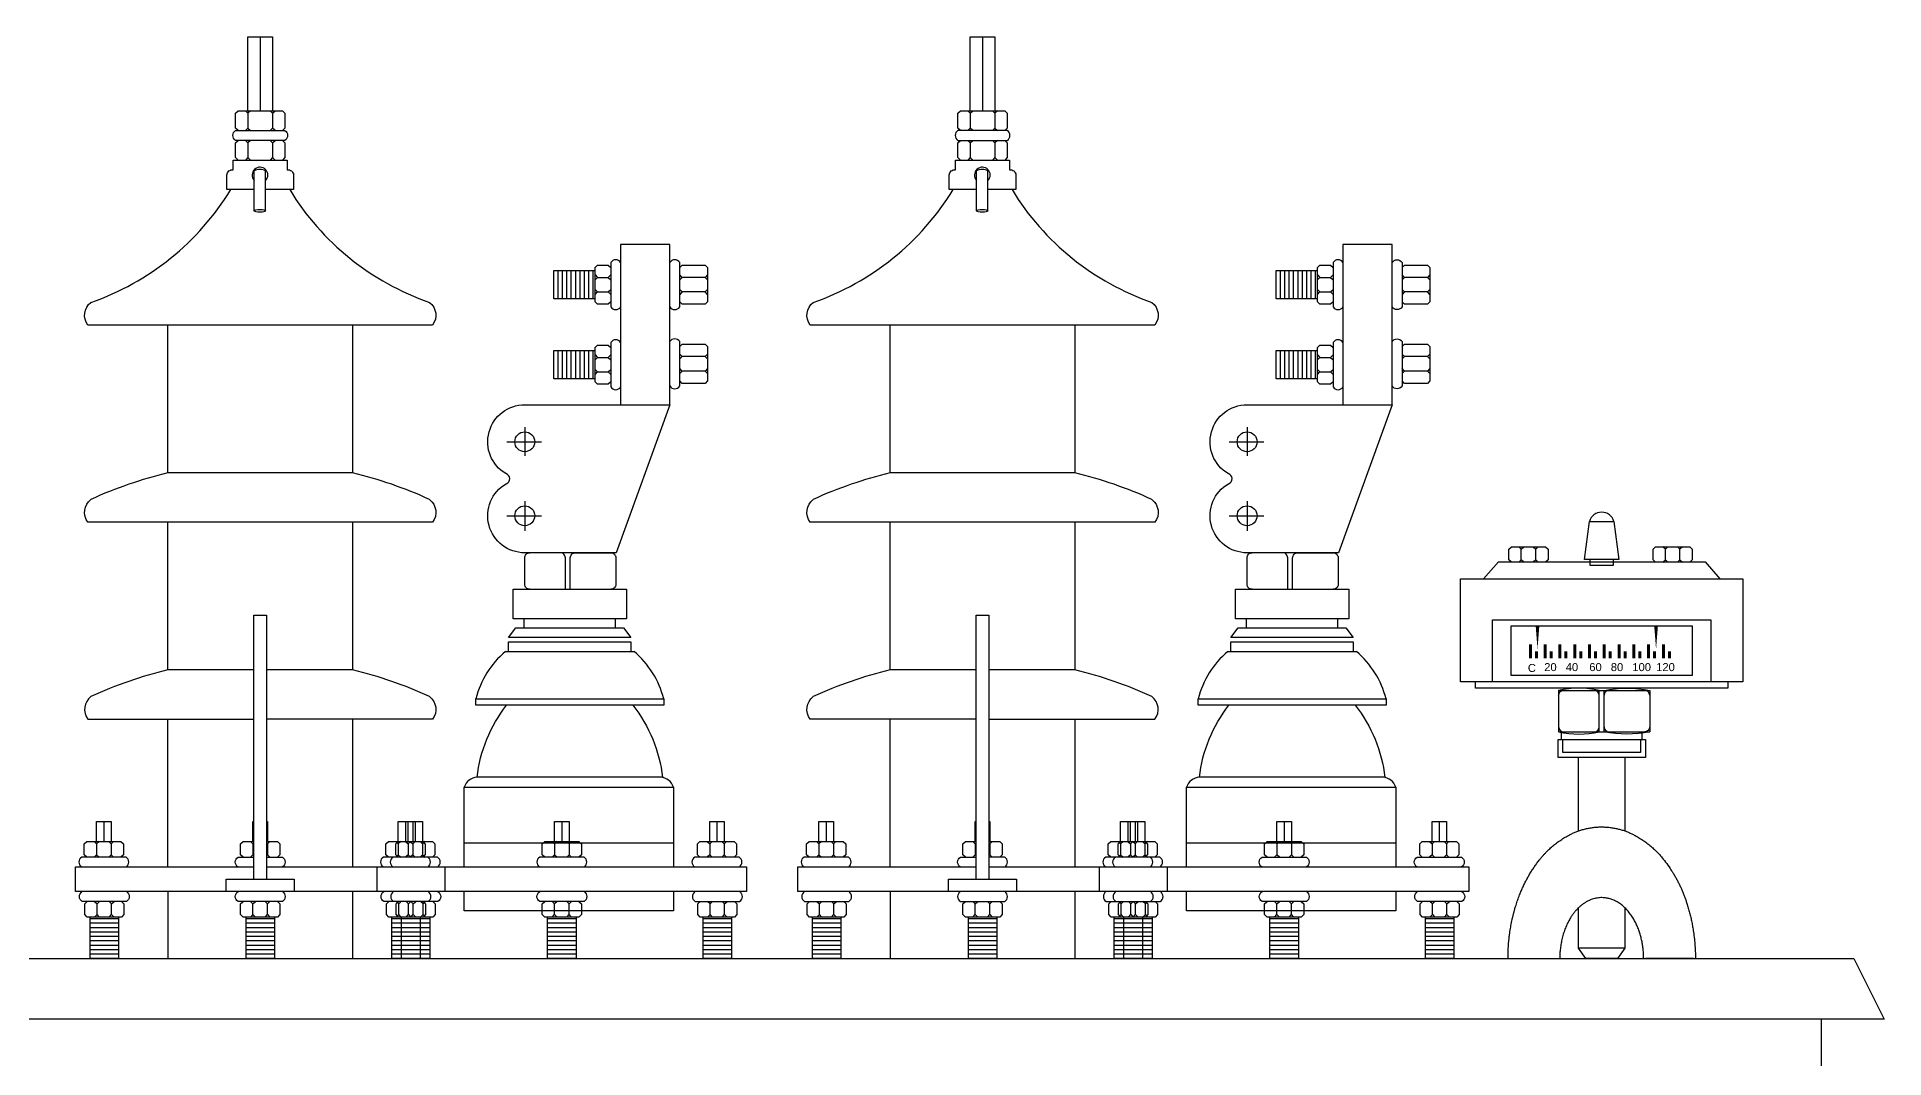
# Model space of a CAD drawing. Header units: millimetres. Extents: x 20927 to 53748, y 38421 to 54891.
# Drawn here: x 33973 to 34852, y 46410 to 46895 of the extents above; entities that cross this region are included whole.
import ezdxf

# ---------------------------------------------------------------- set-up
doc = ezdxf.new("R2010")
doc.units = ezdxf.units.MM
doc.linetypes.add('CENTERX2', pattern=[101.6, 63.5, -12.7, 12.7, -12.7])
doc.layers.add('Btrans.', color=2, linetype='Continuous')
doc.layers.add('HIGHT', color=8, linetype='Continuous')
doc.styles.get("Standard").update_dxf_attribs({"font": 'arial.ttf'})

msp = doc.modelspace()

# ---------------------------------------------------------------- linework, layer by layer
at = {"layer": 'Btrans.'}
msp.add_line((34822.04, 46427.96), (34822.04, 44467.64), dxfattribs=at)
msp.add_lwpolyline([(33140.06, 46456.85), (34837.59, 46456.85), (34852.04, 46427.96), (33122.04, 46427.96), (33136.48, 46456.85)], dxfattribs=at)
at = {"layer": 'HIGHT'}
for p, q in [((34079.28, 46895.33), (34079.28, 46860.18)), ((34423.03, 46895.33), (34423.03, 46860.18)), ((34073.42, 46859.01), (34073.42, 46851.97)), ((34085.14, 46859.01), (34085.14, 46851.97)), ((34417.17, 46859.01), (34417.17, 46851.97)), ((34427.72, 46860.18), (34428.89, 46859.01)), ((34428.89, 46851.97), (34427.72, 46850.8)), ((34085.14, 46844.94), (34085.14, 46837.91)), ((34417.17, 46844.94), (34417.17, 46837.91)), ((34427.72, 46846.12), (34428.89, 46844.94)), ((34073.42, 46837.91), (34072.25, 46836.74)), ((34428.89, 46837.91), (34427.72, 46836.74)), ((34076.4, 46812.56), (34076.4, 46831.58)), ((34420.15, 46812.56), (34420.15, 46831.58)), ((34221.04, 46770.73), (34221.04, 46784.24)), ((34223.13, 46770.73), (34223.13, 46784.24)), ((34225.22, 46770.73), (34225.22, 46784.24)), ((34227.32, 46770.73), (34227.32, 46784.24)), ((34229.41, 46770.73), (34229.41, 46784.24)), ((34231.5, 46770.73), (34231.5, 46784.24)), ((34233.6, 46770.73), (34233.6, 46784.24)), ((34235.69, 46770.73), (34235.69, 46784.24)), ((34237.78, 46770.73), (34237.78, 46784.24)), ((34564.79, 46770.73), (34564.79, 46784.24)), ((34566.88, 46770.73), (34566.88, 46784.24)), ((34568.97, 46770.73), (34568.97, 46784.24)), ((34571.07, 46770.73), (34571.07, 46784.24)), ((34573.16, 46770.73), (34573.16, 46784.24)), ((34575.25, 46770.73), (34575.25, 46784.24)), ((34577.35, 46770.73), (34577.35, 46784.24)), ((34579.44, 46770.73), (34579.44, 46784.24)), ((34581.53, 46770.73), (34581.53, 46784.24)), ((34582.42, 46782.1), (34583.59, 46780.93)), ((34588.67, 46780.93), (34589.85, 46782.1)), ((34623.83, 46780.93), (34622.66, 46782.1)), ((34635.95, 46782.1), (34634.78, 46780.93)), ((34238.67, 46779.75), (34239.84, 46780.93)), ((34238.67, 46772.84), (34239.84, 46774.01)), ((34244.92, 46780.93), (34246.1, 46779.75)), ((34244.92, 46774.01), (34246.1, 46775.18)), ((34280.08, 46780.93), (34278.91, 46779.75)), ((34280.08, 46774.01), (34278.91, 46772.84)), ((34292.2, 46779.75), (34291.03, 46780.93)), ((34292.2, 46775.18), (34291.03, 46774.01)), ((34582.42, 46775.18), (34583.59, 46774.01)), ((34588.67, 46774.01), (34589.85, 46772.84)), ((34623.83, 46774.01), (34622.66, 46775.18)), ((34635.95, 46772.84), (34634.78, 46774.01)), ((34221.04, 46732.64), (34221.04, 46746.15)), ((34223.13, 46732.64), (34223.13, 46746.15)), ((34225.22, 46732.64), (34225.22, 46746.15)), ((34227.32, 46732.64), (34227.32, 46746.15)), ((34229.41, 46732.64), (34229.41, 46746.15)), ((34231.5, 46732.64), (34231.5, 46746.15)), ((34233.6, 46732.64), (34233.6, 46746.15)), ((34235.69, 46732.64), (34235.69, 46746.15)), ((34237.78, 46732.64), (34237.78, 46746.15)), ((34238.67, 46741.67), (34239.84, 46742.84)), ((34244.92, 46742.84), (34246.1, 46741.67)), ((34280.08, 46743.29), (34278.91, 46742.12)), ((34280.08, 46736.37), (34278.91, 46737.54)), ((34292.2, 46742.12), (34291.03, 46743.29)), ((34292.2, 46737.54), (34291.03, 46736.37)), ((34564.79, 46732.64), (34564.79, 46746.15)), ((34566.88, 46732.64), (34566.88, 46746.15)), ((34568.97, 46732.64), (34568.97, 46746.15)), ((34571.07, 46732.64), (34571.07, 46746.15)), ((34573.16, 46732.64), (34573.16, 46746.15)), ((34575.25, 46732.64), (34575.25, 46746.15)), ((34577.35, 46732.64), (34577.35, 46746.15)), ((34579.44, 46732.64), (34579.44, 46746.15)), ((34581.53, 46732.64), (34581.53, 46746.15)), ((34582.42, 46744.01), (34583.59, 46742.84)), ((34588.67, 46742.84), (34589.85, 46744.01)), ((34623.83, 46743.29), (34622.66, 46744.46)), ((34623.83, 46736.37), (34622.66, 46737.54)), ((34635.95, 46744.46), (34634.78, 46743.29)), ((34635.95, 46737.54), (34634.78, 46736.37)), ((34238.67, 46737.1), (34239.84, 46735.92)), ((34244.92, 46735.92), (34246.1, 46737.1)), ((34582.42, 46737.1), (34583.59, 46735.92)), ((34588.67, 46735.92), (34589.85, 46737.1)), ((34679.38, 46646.55), (34679.38, 46651.64)), ((34686.29, 46646.55), (34686.29, 46651.64)), ((34747.97, 46646.55), (34747.97, 46651.64)), ((34754.88, 46646.55), (34754.88, 46651.64)), ((34035.33, 46500.41), (34035.33, 46570.72)), ((34123.22, 46570.72), (34123.22, 46500.41)), ((34379.08, 46500.41), (34379.08, 46570.72)), ((34466.97, 46570.72), (34466.97, 46500.41)), ((34004.88, 46522.01), (34004.88, 46512.53)), ((34079.28, 46522.01), (34079.29, 46522.01)), ((34148.43, 46522.01), (34148.43, 46512.53)), ((34149.61, 46512.53), (34149.61, 46522.01)), ((34151.89, 46522.01), (34151.89, 46512.53)), ((34153.08, 46522.01), (34153.08, 46512.53)), ((34222.84, 46522.01), (34222.84, 46512.53)), ((34296.62, 46522.01), (34296.62, 46512.53)), ((34348.63, 46522.01), (34348.63, 46512.53)), ((34423.03, 46522.01), (34423.04, 46522.01)), ((34492.18, 46522.01), (34492.18, 46512.53)), ((34493.36, 46512.53), (34493.36, 46522.01)), ((34495.64, 46522.01), (34495.64, 46512.53)), ((34496.83, 46522.01), (34496.83, 46512.53)), ((34566.59, 46522.01), (34566.59, 46512.53)), ((34640.37, 46522.01), (34640.37, 46512.53)), ((34000.24, 46512.53), (34001.41, 46511.36)), ((34007.15, 46512.53), (34008.32, 46511.36)), ((34074.65, 46512.53), (34075.82, 46511.36)), ((34079.28, 46512.53), (34079.29, 46512.53)), ((34083.91, 46512.53), (34082.74, 46511.36)), ((34146.13, 46512.53), (34144.96, 46511.36)), ((34148.44, 46512.53), (34149.61, 46511.36)), ((34153.05, 46512.53), (34151.87, 46511.36)), ((34157.7, 46512.53), (34156.52, 46511.36)), ((34220.54, 46512.53), (34219.37, 46511.36)), ((34227.46, 46512.53), (34226.28, 46511.36)), ((34291.99, 46512.53), (34293.16, 46511.36)), ((34301.24, 46512.53), (34300.07, 46511.36)), ((34343.99, 46512.53), (34345.16, 46511.36)), ((34350.9, 46512.53), (34352.07, 46511.36)), ((34418.4, 46512.53), (34419.57, 46511.36)), ((34423.03, 46512.53), (34423.04, 46512.53)), ((34427.66, 46512.53), (34426.49, 46511.36)), ((34488.71, 46511.36), (34488.71, 46506.27)), ((34492.19, 46512.53), (34493.36, 46511.36)), ((34495.62, 46511.36), (34495.62, 46506.27)), ((34501.45, 46512.53), (34500.27, 46511.36)), ((34563.12, 46511.36), (34563.12, 46506.27)), ((34568.86, 46512.53), (34570.03, 46511.36)), ((34636.91, 46511.36), (34636.91, 46506.27)), ((34643.82, 46511.36), (34643.82, 46506.27)), ((34001.41, 46506.27), (34000.24, 46505.1)), ((34008.32, 46506.27), (34009.5, 46505.1)), ((34075.82, 46506.27), (34074.65, 46505.1)), ((34082.74, 46506.27), (34083.91, 46505.1)), ((34134.94, 46488.69), (34134.94, 46500.41)), ((34144.96, 46506.27), (34146.13, 46505.1)), ((34149.61, 46506.27), (34150.78, 46505.1)), ((34151.87, 46506.27), (34153.05, 46505.1)), ((34156.52, 46506.27), (34157.7, 46505.1)), ((34167.17, 46500.41), (34167.17, 46488.69)), ((34219.37, 46506.27), (34220.54, 46505.1)), ((34226.28, 46506.27), (34227.46, 46505.1)), ((34293.16, 46506.27), (34291.99, 46505.1)), ((34300.07, 46506.27), (34301.24, 46505.1)), ((34345.16, 46506.27), (34343.99, 46505.1)), ((34352.07, 46506.27), (34353.25, 46505.1)), ((34419.57, 46506.27), (34418.4, 46505.1)), ((34426.49, 46506.27), (34427.66, 46505.1)), ((34478.69, 46488.69), (34478.69, 46500.41)), ((34493.36, 46506.27), (34494.53, 46505.1)), ((34500.27, 46506.27), (34501.45, 46505.1)), ((34510.92, 46500.41), (34510.92, 46488.69)), ((34570.03, 46506.27), (34568.86, 46505.1)), ((34001.63, 46477.75), (34001.63, 46482.83)), ((34008.54, 46482.83), (34009.71, 46484.01)), ((34035.33, 46488.69), (34035.33, 46456.66)), ((34075.82, 46477.75), (34075.82, 46482.83)), ((34082.74, 46477.75), (34082.74, 46482.83)), ((34123.22, 46488.9), (34123.22, 46456.66)), ((34149.83, 46477.75), (34149.83, 46482.83)), ((34152.09, 46477.75), (34152.09, 46482.83)), ((34156.74, 46477.75), (34156.74, 46482.83)), ((34300.29, 46482.83), (34299.12, 46484.01)), ((34345.38, 46477.75), (34345.38, 46482.83)), ((34352.29, 46482.83), (34353.46, 46484.01)), ((34379.08, 46488.69), (34379.08, 46456.66)), ((34419.57, 46482.83), (34420.74, 46484.01)), ((34426.49, 46477.75), (34426.49, 46482.83)), ((34466.97, 46488.9), (34466.97, 46456.66)), ((34488.93, 46482.83), (34487.75, 46484.01)), ((34493.58, 46477.75), (34493.58, 46482.83)), ((34495.84, 46482.83), (34497.01, 46484.01)), ((34500.49, 46477.75), (34500.49, 46482.83)), ((34563.12, 46482.83), (34564.29, 46484.01)), ((34570.03, 46482.83), (34568.86, 46484.01)), ((34637.13, 46482.83), (34638.3, 46484.01)), ((34644.04, 46482.83), (34645.21, 46484.01)), ((34011.82, 46475.69), (33998.31, 46475.69)), ((34009.71, 46476.58), (34008.54, 46477.75)), ((34086.02, 46475.69), (34072.51, 46475.69)), ((34160.02, 46475.69), (34141.86, 46475.69)), ((34146.35, 46476.58), (34145.18, 46477.75)), ((34146.51, 46456.85), (34146.51, 46476.58)), ((34155.37, 46476.58), (34155.37, 46456.85)), ((34229.57, 46475.69), (34216.06, 46475.69)), ((34220.54, 46476.58), (34219.37, 46477.75)), ((34227.46, 46476.58), (34226.28, 46477.75)), ((34303.57, 46475.69), (34290.06, 46475.69)), ((34294.55, 46476.58), (34293.38, 46477.75)), ((34299.12, 46476.58), (34300.29, 46477.75)), ((34355.57, 46475.69), (34342.06, 46475.69)), ((34353.46, 46476.58), (34352.29, 46477.75)), ((34429.77, 46475.69), (34416.26, 46475.69)), ((34420.74, 46476.58), (34419.57, 46477.75)), ((34503.77, 46475.69), (34485.61, 46475.69)), ((34487.75, 46476.58), (34488.93, 46477.75)), ((34490.26, 46456.85), (34490.26, 46476.58)), ((34494.67, 46476.58), (34495.84, 46477.75)), ((34499.12, 46476.58), (34499.12, 46456.85)), ((34573.32, 46475.69), (34559.81, 46475.69)), ((34568.86, 46476.58), (34570.03, 46477.75)), ((34647.32, 46475.69), (34633.81, 46475.69)), ((34645.21, 46476.58), (34644.04, 46477.75)), ((34011.82, 46473.6), (33998.31, 46473.6)), ((34011.82, 46471.51), (33998.31, 46471.51)), ((34011.82, 46469.41), (33998.31, 46469.41)), ((34011.82, 46467.32), (33998.31, 46467.32)), ((34011.82, 46465.23), (33998.31, 46465.23)), ((34086.02, 46473.6), (34072.51, 46473.6)), ((34086.02, 46471.51), (34072.51, 46471.51)), ((34086.02, 46469.41), (34072.51, 46469.41)), ((34086.02, 46467.32), (34072.51, 46467.32)), ((34086.02, 46465.23), (34072.51, 46465.23)), ((34160.02, 46473.6), (34141.86, 46473.6)), ((34160.02, 46471.51), (34141.86, 46471.51)), ((34160.02, 46469.41), (34141.86, 46469.41)), ((34160.02, 46467.32), (34141.86, 46467.32)), ((34160.02, 46465.23), (34141.86, 46465.23)), ((34229.57, 46473.6), (34216.06, 46473.6)), ((34229.57, 46471.51), (34216.06, 46471.51)), ((34229.57, 46469.41), (34216.06, 46469.41)), ((34229.57, 46467.32), (34216.06, 46467.32)), ((34229.57, 46465.23), (34216.06, 46465.23)), ((34303.57, 46473.6), (34290.06, 46473.6)), ((34303.57, 46471.51), (34290.06, 46471.51)), ((34303.57, 46469.41), (34290.06, 46469.41)), ((34303.57, 46467.32), (34290.06, 46467.32)), ((34303.57, 46465.23), (34290.06, 46465.23)), ((34355.57, 46473.6), (34342.06, 46473.6)), ((34355.57, 46471.51), (34342.06, 46471.51)), ((34355.57, 46469.41), (34342.06, 46469.41)), ((34355.57, 46467.32), (34342.06, 46467.32)), ((34355.57, 46465.23), (34342.06, 46465.23)), ((34429.77, 46473.6), (34416.26, 46473.6)), ((34429.77, 46471.51), (34416.26, 46471.51)), ((34429.77, 46469.41), (34416.26, 46469.41)), ((34429.77, 46467.32), (34416.26, 46467.32)), ((34429.77, 46465.23), (34416.26, 46465.23)), ((34503.77, 46473.6), (34485.61, 46473.6)), ((34503.77, 46471.51), (34485.61, 46471.51)), ((34503.77, 46469.41), (34485.61, 46469.41)), ((34503.77, 46467.32), (34485.61, 46467.32)), ((34503.77, 46465.23), (34485.61, 46465.23)), ((34573.32, 46473.6), (34559.81, 46473.6)), ((34573.32, 46471.51), (34559.81, 46471.51)), ((34573.32, 46469.41), (34559.81, 46469.41)), ((34573.32, 46467.32), (34559.81, 46467.32)), ((34573.32, 46465.23), (34559.81, 46465.23)), ((34647.32, 46473.6), (34633.81, 46473.6)), ((34647.32, 46471.51), (34633.81, 46471.51)), ((34647.32, 46469.41), (34633.81, 46469.41)), ((34647.32, 46467.32), (34633.81, 46467.32)), ((34647.32, 46465.23), (34633.81, 46465.23)), ((34011.82, 46463.13), (33998.31, 46463.13)), ((34011.82, 46461.04), (33998.31, 46461.04)), ((34011.82, 46458.95), (33998.31, 46458.95)), ((34086.02, 46463.13), (34072.51, 46463.13)), ((34086.02, 46461.04), (34072.51, 46461.04)), ((34086.02, 46458.95), (34072.51, 46458.95)), ((34160.02, 46463.13), (34141.86, 46463.13)), ((34160.02, 46461.04), (34141.86, 46461.04)), ((34160.02, 46458.95), (34141.86, 46458.95)), ((34229.57, 46463.13), (34216.06, 46463.13)), ((34229.57, 46461.04), (34216.06, 46461.04)), ((34229.57, 46458.95), (34216.06, 46458.95)), ((34303.57, 46463.13), (34290.06, 46463.13)), ((34303.57, 46461.04), (34290.06, 46461.04)), ((34303.57, 46458.95), (34290.06, 46458.95)), ((34355.57, 46463.13), (34342.06, 46463.13)), ((34355.57, 46461.04), (34342.06, 46461.04)), ((34355.57, 46458.95), (34342.06, 46458.95)), ((34429.77, 46463.13), (34416.26, 46463.13)), ((34429.77, 46461.04), (34416.26, 46461.04)), ((34429.77, 46458.95), (34416.26, 46458.95)), ((34503.77, 46463.13), (34485.61, 46463.13)), ((34503.77, 46461.04), (34485.61, 46461.04)), ((34503.77, 46458.95), (34485.61, 46458.95)), ((34573.32, 46463.13), (34559.81, 46463.13)), ((34573.32, 46461.04), (34559.81, 46461.04)), ((34573.32, 46458.95), (34559.81, 46458.95)), ((34647.32, 46463.13), (34633.81, 46463.13)), ((34647.32, 46461.04), (34633.81, 46461.04)), ((34647.32, 46458.95), (34633.81, 46458.95))]:
    msp.add_line(p, q, dxfattribs=at)
at = {"layer": 'HIGHT', "linetype": 'CENTERX2'}
for p, q in [((34196.71, 46702.71), (34213.11, 46702.71)), ((34205.17, 46709.73), (34205.17, 46695.98)), ((34540.46, 46702.71), (34556.86, 46702.71)), ((34548.92, 46709.73), (34548.92, 46695.98)), ((34196.71, 46667.52), (34213.11, 46667.52)), ((34205.17, 46674.47), (34205.17, 46660.37)), ((34540.46, 46667.52), (34556.86, 46667.52)), ((34548.92, 46674.47), (34548.92, 46660.37))]:
    msp.add_line(p, q, dxfattribs=at)
at = {"layer": 'HIGHT', "linetype": 'ByBlock'}
for p, q in [((34195.94, 46602.89), (34257.21, 46602.89)), ((34539.69, 46602.89), (34600.96, 46602.89)), ((34718.84, 46567.07), (34718.84, 46582.09)), ((34721.18, 46584.44), (34738.16, 46584.44))]:
    msp.add_line(p, q, dxfattribs=at)
at = {"layer": 'HIGHT'}
for points in [[(34073.42, 46860.18), (34073.42, 46895.33), (34085.14, 46895.33), (34085.14, 46860.18)], [(34417.17, 46860.18), (34417.17, 46895.33), (34428.89, 46895.33), (34428.89, 46860.18)], [(34068.73, 46850.8), (34067.56, 46851.97), (34067.56, 46859.01), (34068.73, 46860.18), (34089.82, 46860.18), (34091, 46859.01), (34091, 46851.97), (34089.82, 46850.8)], [(34074.59, 46860.18), (34073.42, 46859.01), (34072.25, 46860.18)], [(34072.25, 46850.8), (34073.42, 46851.97), (34074.59, 46850.8)], [(34083.97, 46860.18), (34085.14, 46859.01), (34086.31, 46860.18)], [(34086.31, 46850.8), (34085.14, 46851.97), (34083.97, 46850.8)], [(34412.48, 46850.8), (34411.31, 46851.97), (34411.31, 46859.01), (34412.48, 46860.18), (34433.57, 46860.18), (34434.75, 46859.01), (34434.75, 46851.97), (34433.57, 46850.8)], [(34416, 46860.18), (34417.17, 46859.01), (34418.34, 46860.18)], [(34418.34, 46850.8), (34417.17, 46851.97), (34416, 46850.8)], [(34430.06, 46860.18), (34428.89, 46859.01), (34428.89, 46851.97), (34430.06, 46850.8)], [(34068.73, 46836.74), (34067.56, 46837.91), (34067.56, 46844.94), (34068.73, 46846.12)], [(34074.59, 46846.12), (34073.42, 46844.94), (34072.25, 46846.12)], [(34073.42, 46844.94), (34073.42, 46837.91), (34074.59, 46836.74)], [(34083.97, 46846.12), (34085.14, 46844.94), (34086.31, 46846.12)], [(34089.82, 46846.12), (34091, 46844.94), (34091, 46837.91), (34089.82, 46836.74)], [(34412.48, 46836.74), (34411.31, 46837.91), (34411.31, 46844.94), (34412.48, 46846.12)], [(34416, 46846.12), (34417.17, 46844.94), (34418.34, 46846.12)], [(34430.06, 46846.12), (34428.89, 46844.94), (34428.89, 46837.91), (34430.06, 46836.74)], [(34433.57, 46846.12), (34434.75, 46844.94), (34434.75, 46837.91), (34433.57, 46836.74)], [(34086.31, 46836.74), (34085.14, 46837.91), (34083.97, 46836.74)], [(34418.34, 46836.74), (34417.17, 46837.91), (34416, 46836.74)], [(34274.22, 46720.34), (34274.22, 46796.51), (34250.78, 46796.51), (34250.78, 46720.34)], [(34617.97, 46720.34), (34617.97, 46796.51), (34594.53, 46796.51), (34594.53, 46720.34)], [(34238.67, 46770.73), (34218.94, 46770.73), (34218.94, 46784.24), (34238.67, 46784.24)], [(34246.1, 46769.32), (34244.92, 46768.15), (34239.84, 46768.15), (34238.67, 46769.32), (34238.67, 46785.61), (34239.84, 46786.78), (34244.92, 46786.78), (34246.1, 46785.61)], [(34238.67, 46782.1), (34239.84, 46780.93), (34244.92, 46780.93), (34246.1, 46782.1)], [(34278.91, 46785.61), (34280.08, 46786.78), (34291.03, 46786.78), (34292.2, 46785.61), (34292.2, 46769.32), (34291.03, 46768.15), (34280.08, 46768.15), (34278.91, 46769.32)], [(34292.2, 46782.1), (34291.03, 46780.93), (34280.08, 46780.93), (34278.91, 46782.1)], [(34582.42, 46770.73), (34562.69, 46770.73), (34562.69, 46784.24), (34582.42, 46784.24)], [(34589.85, 46769.32), (34588.67, 46768.15), (34583.59, 46768.15), (34582.42, 46769.32), (34582.42, 46785.61), (34583.59, 46786.78), (34588.67, 46786.78), (34589.85, 46785.61)], [(34622.66, 46785.61), (34623.83, 46786.78), (34634.78, 46786.78), (34635.95, 46785.61), (34635.95, 46769.32), (34634.78, 46768.15), (34623.83, 46768.15), (34622.66, 46769.32)], [(34238.67, 46775.18), (34239.84, 46774.01), (34244.92, 46774.01), (34246.1, 46772.84)], [(34292.2, 46772.84), (34291.03, 46774.01), (34280.08, 46774.01), (34278.91, 46775.18)], [(34582.42, 46779.75), (34583.59, 46780.93), (34588.67, 46780.93), (34589.85, 46779.75)], [(34582.42, 46772.84), (34583.59, 46774.01), (34588.67, 46774.01), (34589.85, 46775.18)], [(34635.95, 46779.75), (34634.78, 46780.93), (34623.83, 46780.93), (34622.66, 46779.75)], [(34635.95, 46775.18), (34634.78, 46774.01), (34623.83, 46774.01), (34622.66, 46772.84)], [(34123.22, 46758.22), (34123.22, 46687.91), (34035.33, 46687.91), (34035.33, 46758.22)], [(34466.97, 46758.22), (34466.97, 46687.91), (34379.08, 46687.91), (34379.08, 46758.22)], [(34246.1, 46731.24), (34244.92, 46730.06), (34239.84, 46730.06), (34238.67, 46731.24), (34238.67, 46747.53), (34239.84, 46748.7), (34244.92, 46748.7), (34246.1, 46747.53)], [(34278.91, 46747.98), (34280.08, 46749.15), (34291.03, 46749.15), (34292.2, 46747.98), (34292.2, 46731.68), (34291.03, 46730.51), (34280.08, 46730.51), (34278.91, 46731.68)], [(34589.85, 46731.24), (34588.67, 46730.06), (34583.59, 46730.06), (34582.42, 46731.24), (34582.42, 46747.53), (34583.59, 46748.7), (34588.67, 46748.7), (34589.85, 46747.53)], [(34622.66, 46747.98), (34623.83, 46749.15), (34634.78, 46749.15), (34635.95, 46747.98), (34635.95, 46731.68), (34634.78, 46730.51), (34623.83, 46730.51), (34622.66, 46731.68)], [(34238.67, 46732.64), (34218.94, 46732.64), (34218.94, 46746.15), (34238.67, 46746.15)], [(34238.67, 46744.01), (34239.84, 46742.84), (34244.92, 46742.84), (34246.1, 46744.01)], [(34292.2, 46744.46), (34291.03, 46743.29), (34280.08, 46743.29), (34278.91, 46744.46)], [(34582.42, 46732.64), (34562.69, 46732.64), (34562.69, 46746.15), (34582.42, 46746.15)], [(34582.42, 46741.67), (34583.59, 46742.84), (34588.67, 46742.84), (34589.85, 46741.67)], [(34635.95, 46742.12), (34634.78, 46743.29), (34623.83, 46743.29), (34622.66, 46742.12)], [(34238.67, 46734.75), (34239.84, 46735.92), (34244.92, 46735.92), (34246.1, 46734.75)], [(34292.2, 46735.2), (34291.03, 46736.37), (34280.08, 46736.37), (34278.91, 46735.2)], [(34582.42, 46734.75), (34583.59, 46735.92), (34588.67, 46735.92), (34589.85, 46734.75)], [(34635.95, 46735.2), (34634.78, 46736.37), (34623.83, 46736.37), (34622.66, 46735.2)], [(34076.28, 46594.16), (34035.33, 46594.16), (34035.33, 46664.47)], [(34123.22, 46664.47), (34123.22, 46594.16), (34082.27, 46594.16)], [(34420.03, 46594.16), (34379.08, 46594.16), (34379.08, 46664.47)], [(34466.97, 46664.47), (34466.97, 46594.16), (34426.02, 46594.16)], [(34678.21, 46652.81), (34679.38, 46651.64), (34680.55, 46652.81)], [(34685.12, 46652.81), (34686.29, 46651.64), (34687.47, 46652.81)], [(34749.14, 46652.81), (34747.97, 46651.64), (34746.79, 46652.81)], [(34756.05, 46652.81), (34754.88, 46651.64), (34753.71, 46652.81)], [(34661.45, 46637.44), (34668.48, 46645.6), (34766.83, 46645.6), (34773.86, 46637.44)], [(34680.55, 46645.38), (34679.38, 46646.55), (34678.21, 46645.38)], [(34687.47, 46645.38), (34686.29, 46646.55), (34685.12, 46645.38)], [(34723.11, 46646.74), (34723.11, 46643.91), (34712.2, 46643.91), (34712.2, 46646.74)], [(34746.79, 46645.38), (34747.97, 46646.55), (34749.14, 46645.38)], [(34753.71, 46645.38), (34754.88, 46646.55), (34756.05, 46645.38)], [(34076.28, 46494.68), (34076.28, 46620.3), (34082.27, 46620.3), (34082.27, 46494.68)], [(34420.03, 46494.68), (34420.03, 46620.3), (34426.02, 46620.3), (34426.02, 46494.68)], [(34665.74, 46588.51), (34665.74, 46618.04), (34769.57, 46618.04), (34769.57, 46588.51)], [(34777.77, 46588.51), (34777.77, 46585.5), (34657.54, 46585.5), (34657.54, 46588.51)], [(34697.18, 46567.07), (34697.18, 46564.72), (34721.18, 46564.72)], [(34698.54, 46561.08), (34698.54, 46564.72)], [(34736.8, 46564.72), (34736.8, 46561.08)], [(34736.09, 46561.08), (34736.09, 46554.83), (34699.24, 46554.83), (34699.24, 46561.08)], [(34706.67, 46517.56), (34706.67, 46552.49)], [(34728.67, 46552.49), (34728.67, 46517.56)], [(34001.41, 46512.53), (34001.41, 46522.01), (34008.34, 46522.01), (34008.34, 46512.53)], [(34075.82, 46512.53), (34075.82, 46522.01), (34076.28, 46522.01)], [(34082.27, 46522.01), (34082.75, 46522.01), (34082.75, 46512.53)], [(34144.96, 46512.53), (34144.96, 46522.01), (34156.54, 46522.01), (34156.54, 46512.53)], [(34219.37, 46512.53), (34219.37, 46522.01), (34226.3, 46522.01), (34226.3, 46512.53)], [(34293.16, 46512.53), (34293.16, 46522.01), (34300.09, 46522.01), (34300.09, 46512.53)], [(34345.16, 46512.53), (34345.16, 46522.01), (34352.09, 46522.01), (34352.09, 46512.53)], [(34419.57, 46512.53), (34419.57, 46522.01), (34420.03, 46522.01)], [(34426.02, 46522.01), (34426.5, 46522.01), (34426.5, 46512.53)], [(34488.71, 46512.53), (34488.71, 46522.01), (34500.29, 46522.01), (34500.29, 46512.53)], [(34563.12, 46512.53), (34563.12, 46522.01), (34570.05, 46522.01), (34570.05, 46512.53)], [(34636.91, 46512.53), (34636.91, 46522.01), (34643.84, 46522.01), (34643.84, 46512.53)], [(33996.72, 46505.1), (33995.55, 46506.27), (33995.55, 46511.36), (33996.72, 46512.53), (34013.01, 46512.53), (34014.18, 46511.36), (34014.18, 46506.27), (34013.01, 46505.1)], [(34002.58, 46512.53), (34001.41, 46511.36), (34001.41, 46506.27), (34002.58, 46505.1)], [(34009.5, 46512.53), (34008.32, 46511.36), (34008.32, 46506.27), (34007.15, 46505.1)], [(34071.13, 46505.1), (34069.96, 46506.27), (34069.96, 46511.36), (34071.13, 46512.53), (34076.28, 46512.53)], [(34076.28, 46511.82), (34075.82, 46511.36), (34075.82, 46506.27), (34076.28, 46505.81)], [(34082.27, 46512.53), (34087.42, 46512.53), (34088.59, 46511.36), (34088.59, 46506.27), (34087.42, 46505.1)], [(34082.27, 46511.82), (34082.74, 46511.36), (34082.74, 46506.27), (34082.27, 46505.81)], [(34140.27, 46505.1), (34139.1, 46506.27), (34139.1, 46511.36), (34140.27, 46512.53), (34161.21, 46512.53), (34162.38, 46511.36), (34162.38, 46506.27), (34161.21, 46505.1)], [(34144.92, 46505.1), (34143.75, 46506.27), (34143.75, 46511.36), (34144.92, 46512.53)], [(34143.79, 46512.53), (34144.96, 46511.36), (34144.96, 46506.27), (34143.79, 46505.1)], [(34150.78, 46512.53), (34149.61, 46511.36), (34149.61, 46506.27), (34148.44, 46505.1)], [(34150.7, 46512.53), (34151.87, 46511.36), (34151.87, 46506.27), (34150.7, 46505.1)], [(34155.35, 46512.53), (34156.52, 46511.36), (34156.52, 46506.27), (34155.35, 46505.1)], [(34156.56, 46512.53), (34157.73, 46511.36), (34157.73, 46506.27), (34156.56, 46505.1)], [(34214.68, 46505.1), (34213.51, 46506.27), (34213.51, 46511.36), (34214.68, 46512.53), (34230.97, 46512.53), (34232.14, 46511.36), (34232.14, 46506.27), (34230.97, 46505.1)], [(34218.2, 46512.53), (34219.37, 46511.36), (34219.37, 46506.27), (34218.2, 46505.1)], [(34225.11, 46512.53), (34226.28, 46511.36), (34226.28, 46506.27), (34225.11, 46505.1)], [(34288.47, 46505.1), (34287.3, 46506.27), (34287.3, 46511.36), (34288.47, 46512.53), (34304.76, 46512.53), (34305.93, 46511.36), (34305.93, 46506.27), (34304.76, 46505.1)], [(34294.33, 46512.53), (34293.16, 46511.36), (34293.16, 46506.27), (34294.33, 46505.1)], [(34298.9, 46512.53), (34300.07, 46511.36), (34300.07, 46506.27), (34298.9, 46505.1)], [(34340.47, 46505.1), (34339.3, 46506.27), (34339.3, 46511.36), (34340.47, 46512.53), (34356.76, 46512.53), (34357.93, 46511.36), (34357.93, 46506.27), (34356.76, 46505.1)], [(34346.33, 46512.53), (34345.16, 46511.36), (34345.16, 46506.27), (34346.33, 46505.1)], [(34353.25, 46512.53), (34352.07, 46511.36), (34352.07, 46506.27), (34350.9, 46505.1)], [(34414.88, 46505.1), (34413.71, 46506.27), (34413.71, 46511.36), (34414.88, 46512.53), (34420.03, 46512.53)], [(34420.03, 46511.82), (34419.57, 46511.36), (34419.57, 46506.27), (34420.03, 46505.81)], [(34426.02, 46512.53), (34431.17, 46512.53), (34432.34, 46511.36), (34432.34, 46506.27), (34431.17, 46505.1)], [(34426.02, 46511.82), (34426.49, 46511.36), (34426.49, 46506.27), (34426.02, 46505.81)], [(34484.02, 46505.1), (34482.85, 46506.27), (34482.85, 46511.36), (34484.02, 46512.53), (34504.96, 46512.53), (34506.13, 46511.36), (34506.13, 46506.27), (34504.96, 46505.1)], [(34488.67, 46505.1), (34487.5, 46506.27), (34487.5, 46511.36), (34488.67, 46512.53)], [(34489.88, 46512.53), (34488.71, 46511.36), (34487.54, 46512.53)], [(34494.53, 46512.53), (34493.36, 46511.36), (34493.36, 46506.27), (34492.19, 46505.1)], [(34496.8, 46512.53), (34495.62, 46511.36), (34494.45, 46512.53)], [(34499.1, 46512.53), (34500.27, 46511.36), (34500.27, 46506.27), (34499.1, 46505.1)], [(34500.31, 46512.53), (34501.48, 46511.36), (34501.48, 46506.27), (34500.31, 46505.1)], [(34558.43, 46505.1), (34557.26, 46506.27), (34557.26, 46511.36), (34558.43, 46512.53), (34574.72, 46512.53), (34575.89, 46511.36), (34575.89, 46506.27), (34574.72, 46505.1)], [(34561.95, 46512.53), (34563.12, 46511.36), (34564.29, 46512.53)], [(34571.21, 46512.53), (34570.03, 46511.36), (34570.03, 46506.27), (34571.21, 46505.1)], [(34632.22, 46505.1), (34631.05, 46506.27), (34631.05, 46511.36), (34632.22, 46512.53), (34648.51, 46512.53), (34649.68, 46511.36), (34649.68, 46506.27), (34648.51, 46505.1)], [(34635.74, 46512.53), (34636.91, 46511.36), (34638.08, 46512.53)], [(34642.65, 46512.53), (34643.82, 46511.36), (34644.99, 46512.53)], [(34082.27, 46500.41), (34310.72, 46500.41), (34310.72, 46488.69), (33991.39, 46488.69), (33991.39, 46500.41), (34076.28, 46500.41)], [(34426.02, 46500.41), (34654.47, 46500.41), (34654.47, 46488.69), (34335.14, 46488.69), (34335.14, 46500.41), (34420.03, 46500.41)], [(34487.54, 46505.1), (34488.71, 46506.27), (34489.88, 46505.1)], [(34494.45, 46505.1), (34495.62, 46506.27), (34496.8, 46505.1)], [(34564.29, 46505.1), (34563.12, 46506.27), (34561.95, 46505.1)], [(34638.08, 46505.1), (34636.91, 46506.27), (34635.74, 46505.1)], [(34642.65, 46505.1), (34643.82, 46506.27), (34644.99, 46505.1)], [(34063.12, 46488.69), (34063.12, 46494.68), (34095.44, 46494.68), (34095.44, 46488.69)], [(34406.87, 46488.69), (34406.87, 46494.68), (34439.19, 46494.68), (34439.19, 46488.69)], [(34013.23, 46484.01), (34014.4, 46482.83), (34014.4, 46477.75), (34013.23, 46476.58), (33996.94, 46476.58), (33995.77, 46477.75), (33995.77, 46482.83), (33996.94, 46484.01)], [(34000.46, 46484.01), (34001.63, 46482.83), (34002.8, 46484.01)], [(34007.37, 46476.58), (34008.54, 46477.75), (34008.54, 46482.83), (34007.37, 46484.01)], [(34087.42, 46484.01), (34088.59, 46482.83), (34088.59, 46477.75), (34087.42, 46476.58), (34071.13, 46476.58), (34069.96, 46477.75), (34069.96, 46482.83), (34071.13, 46484.01)], [(34074.65, 46484.01), (34075.82, 46482.83), (34076.99, 46484.01)], [(34083.91, 46484.01), (34082.74, 46482.83), (34081.56, 46484.01)], [(34161.43, 46484.01), (34162.6, 46482.83), (34162.6, 46477.75), (34161.43, 46476.58), (34140.49, 46476.58), (34139.32, 46477.75), (34139.32, 46482.83), (34140.49, 46484.01)], [(34145.14, 46476.58), (34143.97, 46477.75), (34143.97, 46482.83), (34145.14, 46484.01)], [(34146.35, 46484.01), (34145.18, 46482.83), (34144, 46484.01)], [(34144, 46476.58), (34145.18, 46477.75), (34145.18, 46482.83)], [(34148.65, 46484.01), (34149.83, 46482.83), (34151, 46484.01)], [(34150.92, 46484.01), (34152.09, 46482.83), (34153.26, 46484.01)], [(34157.91, 46484.01), (34156.74, 46482.83), (34155.57, 46484.01)], [(34156.78, 46484.01), (34157.95, 46482.83), (34157.95, 46477.75), (34156.78, 46476.58)], [(34230.97, 46484.01), (34232.14, 46482.83), (34232.14, 46477.75), (34230.97, 46476.58), (34214.68, 46476.58), (34213.51, 46477.75), (34213.51, 46482.83), (34214.68, 46484.01)], [(34220.54, 46484.01), (34219.37, 46482.83), (34218.2, 46484.01)], [(34218.2, 46476.58), (34219.37, 46477.75), (34219.37, 46482.83)], [(34227.46, 46484.01), (34226.28, 46482.83), (34225.11, 46484.01)], [(34225.11, 46476.58), (34226.28, 46477.75), (34226.28, 46482.83)], [(34304.98, 46484.01), (34306.15, 46482.83), (34306.15, 46477.75), (34304.98, 46476.58), (34288.69, 46476.58), (34287.52, 46477.75), (34287.52, 46482.83), (34288.69, 46484.01)], [(34294.55, 46484.01), (34293.38, 46482.83), (34292.2, 46484.01)], [(34292.2, 46476.58), (34293.38, 46477.75), (34293.38, 46482.83)], [(34301.46, 46476.58), (34300.29, 46477.75), (34300.29, 46482.83), (34301.46, 46484.01)], [(34356.98, 46484.01), (34358.15, 46482.83), (34358.15, 46477.75), (34356.98, 46476.58), (34340.69, 46476.58), (34339.52, 46477.75), (34339.52, 46482.83), (34340.69, 46484.01)], [(34344.21, 46484.01), (34345.38, 46482.83), (34346.55, 46484.01)], [(34351.12, 46476.58), (34352.29, 46477.75), (34352.29, 46482.83), (34351.12, 46484.01)], [(34431.17, 46484.01), (34432.34, 46482.83), (34432.34, 46477.75), (34431.17, 46476.58), (34414.88, 46476.58), (34413.71, 46477.75), (34413.71, 46482.83), (34414.88, 46484.01)], [(34418.4, 46476.58), (34419.57, 46477.75), (34419.57, 46482.83), (34418.4, 46484.01)], [(34427.66, 46484.01), (34426.49, 46482.83), (34425.31, 46484.01)], [(34505.18, 46484.01), (34506.35, 46482.83), (34506.35, 46477.75), (34505.18, 46476.58), (34484.24, 46476.58), (34483.07, 46477.75), (34483.07, 46482.83), (34484.24, 46484.01)], [(34488.89, 46476.58), (34487.72, 46477.75), (34487.72, 46482.83), (34488.89, 46484.01)], [(34490.1, 46476.58), (34488.93, 46477.75), (34488.93, 46482.83), (34490.1, 46484.01)], [(34492.4, 46484.01), (34493.58, 46482.83), (34494.75, 46484.01)], [(34497.01, 46476.58), (34495.84, 46477.75), (34495.84, 46482.83), (34494.67, 46484.01)], [(34501.66, 46484.01), (34500.49, 46482.83), (34499.32, 46484.01)], [(34500.53, 46484.01), (34501.7, 46482.83), (34501.7, 46477.75), (34500.53, 46476.58)], [(34574.72, 46484.01), (34575.89, 46482.83), (34575.89, 46477.75), (34574.72, 46476.58), (34558.43, 46476.58), (34557.26, 46477.75), (34557.26, 46482.83), (34558.43, 46484.01)], [(34563.12, 46477.75), (34563.12, 46482.83), (34561.95, 46484.01)], [(34571.21, 46476.58), (34570.03, 46477.75), (34570.03, 46482.83), (34571.21, 46484.01)], [(34648.73, 46484.01), (34649.9, 46482.83), (34649.9, 46477.75), (34648.73, 46476.58), (34632.44, 46476.58), (34631.27, 46477.75), (34631.27, 46482.83), (34632.44, 46484.01)], [(34637.13, 46477.75), (34637.13, 46482.83), (34635.95, 46484.01)], [(34642.87, 46476.58), (34644.04, 46477.75), (34644.04, 46482.83), (34642.87, 46484.01)], [(34011.82, 46476.58), (34011.82, 46456.85), (33998.31, 46456.85), (33998.31, 46476.58)], [(34002.8, 46476.58), (34001.63, 46477.75), (34000.46, 46476.58)], [(34086.02, 46476.58), (34086.02, 46456.85), (34072.51, 46456.85), (34072.51, 46476.58)], [(34076.99, 46476.58), (34075.82, 46477.75), (34074.65, 46476.58)], [(34081.56, 46476.58), (34082.74, 46477.75), (34083.91, 46476.58)], [(34160.02, 46476.58), (34160.02, 46456.85), (34141.86, 46456.85), (34141.86, 46476.58)], [(34148.65, 46476.58), (34149.83, 46477.75), (34151, 46476.58)], [(34150.92, 46476.58), (34152.09, 46477.75), (34153.26, 46476.58)], [(34157.91, 46476.58), (34156.74, 46477.75), (34155.57, 46476.58)], [(34229.57, 46476.58), (34229.57, 46456.85), (34216.06, 46456.85), (34216.06, 46476.58)], [(34303.57, 46476.58), (34303.57, 46456.85), (34290.06, 46456.85), (34290.06, 46476.58)], [(34355.57, 46476.58), (34355.57, 46456.85), (34342.06, 46456.85), (34342.06, 46476.58)], [(34346.55, 46476.58), (34345.38, 46477.75), (34344.21, 46476.58)], [(34429.77, 46476.58), (34429.77, 46456.85), (34416.26, 46456.85), (34416.26, 46476.58)], [(34425.31, 46476.58), (34426.49, 46477.75), (34427.66, 46476.58)], [(34503.77, 46476.58), (34503.77, 46456.85), (34485.61, 46456.85), (34485.61, 46476.58)], [(34492.4, 46476.58), (34493.58, 46477.75), (34494.75, 46476.58)], [(34501.66, 46476.58), (34500.49, 46477.75), (34499.32, 46476.58)], [(34573.32, 46476.58), (34573.32, 46456.85), (34559.81, 46456.85), (34559.81, 46476.58)], [(34561.95, 46476.58), (34563.12, 46477.75), (34564.29, 46476.58)], [(34647.32, 46476.58), (34647.32, 46456.85), (34633.81, 46456.85), (34633.81, 46476.58)], [(34635.95, 46476.58), (34637.13, 46477.75), (34638.3, 46476.58)], [(34728.67, 46481.02), (34728.67, 46461.71), (34706.67, 46461.71), (34706.67, 46481.02)], [(34728.67, 46461.71), (34725.15, 46456.85), (34710.19, 46456.85), (34706.67, 46461.71)]]:
    msp.add_lwpolyline(points, dxfattribs=at)
for points in [[(34091, 46846.12), (34067.56, 46846.12, -0.56779), (34067.56, 46850.8), (34091, 46850.8, -0.56779)], [(34411.31, 46850.8, 0.56779), (34411.31, 46846.12), (34434.75, 46846.12, 0.56779), (34434.75, 46850.8)], [(34196.35, 46682.78, 0.731645), (34196.18, 46687.55, -0.762576), (34205.17, 46720.34), (34274.22, 46720.34), (34248.73, 46649.89), (34205.17, 46649.89, -0.767012)], [(34540.1, 46682.78, 0.731645), (34539.93, 46687.55, -0.762576), (34548.92, 46720.34), (34617.97, 46720.34), (34592.48, 46649.89), (34548.92, 46649.89, -0.767012)]]:
    msp.add_lwpolyline(points, format="xyb", close=True, dxfattribs=at)
for points, format in [([(34076.4, 46822.68), (34063.46, 46822.68), (34063.46, 46829.71, -0.471469), (34066.39, 46832.05), (34066.39, 46836.74), (34092.17, 46836.74), (34092.17, 46832.05, -0.471469), (34095.1, 46829.71), (34095.1, 46822.68), (34081.84, 46822.68)], "xyb"), ([(34420.15, 46822.68), (34407.21, 46822.68), (34407.21, 46829.71, -0.471469), (34410.14, 46832.05), (34410.14, 46836.74), (34435.92, 46836.74), (34435.92, 46832.05, -0.471469), (34438.85, 46829.71), (34438.85, 46822.68), (34425.59, 46822.68)], "xyb"), ([(34081.84, 46812.56), (34081.84, 46831.58, 0.280335), (34076.4, 46831.56)], "xyb"), ([(34425.59, 46812.56), (34425.59, 46831.58, 0.280335), (34420.15, 46831.56)], "xyb"), ([(34093.29, 46822.68, 0.173722), (34159.86, 46769.04, -0.405237), (34161.31, 46758.22), (33997.25, 46758.22, -0.405237), (33998.7, 46769.04, 0.173722), (34065.26, 46822.68)], "xyb"), ([(34437.04, 46822.68, 0.173722), (34503.61, 46769.04, -0.405237), (34505.06, 46758.22), (34341, 46758.22, -0.405237), (34342.45, 46769.04, 0.173722), (34409.01, 46822.68)], "xyb"), ([(34250.78, 46788.01, 0.56779), (34246.1, 46788.01), (34246.1, 46766.92, 0.56779), (34250.78, 46766.92)], "xyb"), ([(34274.22, 46766.92, 0.56779), (34278.91, 46766.92), (34278.91, 46788.01, 0.56779), (34274.22, 46788.01)], "xyb"), ([(34594.53, 46788.01, 0.56779), (34589.85, 46788.01), (34589.85, 46766.92, 0.56779), (34594.53, 46766.92)], "xyb"), ([(34617.97, 46788.01, -0.56779), (34622.66, 46788.01), (34622.66, 46766.92, -0.56779), (34617.97, 46766.92)], "xyb"), ([(34250.78, 46749.93, 0.56779), (34246.1, 46749.93), (34246.1, 46728.84, 0.56779), (34250.78, 46728.84)], "xyb"), ([(34274.22, 46729.28, 0.56779), (34278.91, 46729.28), (34278.91, 46750.38, 0.56779), (34274.22, 46750.38)], "xyb"), ([(34594.53, 46749.93, 0.56779), (34589.85, 46749.93), (34589.85, 46728.84, 0.56779), (34594.53, 46728.84)], "xyb"), ([(34617.97, 46750.38, -0.56779), (34622.66, 46750.38), (34622.66, 46729.28, -0.56779), (34617.97, 46729.28)], "xyb"), ([(34159.86, 46675.29, -0.405237), (34161.31, 46664.47), (33997.25, 46664.47, -0.405237), (33998.7, 46675.29)], "xyb"), ([(34503.61, 46675.29, -0.405237), (34505.06, 46664.47), (34341, 46664.47, -0.405237), (34342.45, 46675.29)], "xyb"), ([(34224.49, 46632.52), (34224.49, 46647.54, 0.414214), (34222.15, 46649.89)], "xyb"), ([(34568.24, 46632.52), (34568.24, 46647.54, 0.414214), (34565.9, 46649.89)], "xyb"), ([(34687.12, 46615.25, 1.76, 0, 0), (34687.12, 46604.03, 0, 0, 0)], "xyseb"), ([(34743.54, 46615.25, 1.76, 0, 0), (34743.54, 46604.03, 0, 0, 0)], "xyseb"), ([(33998.7, 46581.54, 0.405237), (33997.25, 46570.72), (34076.28, 46570.72)], "xyb"), ([(34159.86, 46581.54, -0.405237), (34161.31, 46570.72), (34082.27, 46570.72)], "xyb"), ([(34420.03, 46570.72), (34341, 46570.72, -0.405237), (34342.45, 46581.54)], "xyb"), ([(34426.02, 46570.72), (34505.06, 46570.72, 0.405237), (34503.61, 46581.54)], "xyb"), ([(34740.5, 46567.07, -0.414214), (34738.16, 46564.72), (34740.5, 46564.72)], "xyb"), ([(34015.41, 46500.41, 0.56779), (34015.41, 46505.1), (33994.32, 46505.1, 0.56779), (33994.32, 46500.41)], "xyb"), ([(34068.73, 46500.41, -0.56779), (34068.73, 46505.1), (34076.28, 46505.1)], "xyb"), ([(34082.27, 46505.1), (34089.82, 46505.1, -0.56779), (34089.82, 46500.41)], "xyb"), ([(34163.61, 46500.41, 0.56779), (34163.61, 46505.1), (34137.87, 46505.1, 0.56779), (34137.87, 46500.41)], "xyb"), ([(34233.37, 46500.41, 0.56779), (34233.37, 46505.1), (34212.28, 46505.1, 0.56779), (34212.28, 46500.41)], "xyb"), ([(34307.16, 46500.41, 0.56779), (34307.16, 46505.1), (34286.07, 46505.1, 0.56779), (34286.07, 46500.41)], "xyb"), ([(34359.16, 46500.41, 0.56779), (34359.16, 46505.1), (34338.07, 46505.1, 0.56779), (34338.07, 46500.41)], "xyb"), ([(34412.48, 46500.41, -0.56779), (34412.48, 46505.1), (34420.03, 46505.1)], "xyb"), ([(34433.57, 46500.41, 0.56779), (34433.57, 46505.1), (34426.02, 46505.1)], "xyb"), ([(34507.36, 46500.41, 0.56779), (34507.36, 46505.1), (34481.62, 46505.1, 0.56779), (34481.62, 46500.41)], "xyb"), ([(34556.03, 46500.41, -0.56779), (34556.03, 46505.1), (34577.12, 46505.1, -0.56779), (34577.12, 46500.41)], "xyb"), ([(34629.82, 46500.41, -0.56779), (34629.82, 46505.1), (34650.91, 46505.1, -0.56779), (34650.91, 46500.41)], "xyb"), ([(34015.63, 46488.69, -0.56779), (34015.63, 46484.01), (33994.54, 46484.01, -0.56779), (33994.54, 46488.69)], "xyb"), ([(34089.82, 46488.69, -0.56779), (34089.82, 46484.01), (34068.73, 46484.01, -0.56779), (34068.73, 46488.69)], "xyb"), ([(34163.83, 46488.69, -0.56779), (34163.83, 46484.01), (34138.09, 46484.01, -0.56779), (34138.09, 46488.69)], "xyb"), ([(34233.37, 46488.69, -0.56779), (34233.37, 46484.01), (34212.28, 46484.01, -0.56779), (34212.28, 46488.69)], "xyb"), ([(34286.29, 46488.69, 0.56779), (34286.29, 46484.01), (34307.38, 46484.01, 0.56779), (34307.38, 46488.69)], "xyb"), ([(34338.29, 46488.69, 0.56779), (34338.29, 46484.01), (34359.38, 46484.01, 0.56779), (34359.38, 46488.69)], "xyb"), ([(34412.48, 46488.69, 0.56779), (34412.48, 46484.01), (34433.57, 46484.01, 0.56779), (34433.57, 46488.69)], "xyb"), ([(34481.84, 46488.69, 0.56779), (34481.84, 46484.01), (34507.58, 46484.01, 0.56779), (34507.58, 46488.69)], "xyb"), ([(34577.12, 46488.69, -0.56779), (34577.12, 46484.01), (34556.03, 46484.01, -0.56779), (34556.03, 46488.69)], "xyb"), ([(34651.13, 46488.69, -0.56779), (34651.13, 46484.01), (34630.04, 46484.01, -0.56779), (34630.04, 46488.69)], "xyb")]:
    msp.add_lwpolyline(points, format=format, dxfattribs=at)
for points in [[(34711.82, 46664.83), (34723.49, 46664.83), (34725.83, 46646.74), (34709.47, 46646.74)], [(34673.52, 46646.55), (34673.52, 46651.64), (34674.69, 46652.81), (34690.98, 46652.81), (34692.15, 46651.64), (34692.15, 46646.55), (34690.98, 46645.38), (34674.69, 46645.38)], [(34742.11, 46646.55), (34742.11, 46651.64), (34743.28, 46652.81), (34759.57, 46652.81), (34760.74, 46651.64), (34760.74, 46646.55), (34759.57, 46645.38), (34743.28, 46645.38)], [(34650.54, 46637.44), (34784.76, 46637.44), (34784.76, 46588.51), (34650.54, 46588.51)], [(34674.53, 46615.11), (34760.78, 46615.11), (34760.78, 46591.44), (34674.53, 46591.44)], [(34696.9, 46561.08), (34738.44, 46561.08), (34738.44, 46552.49), (34696.9, 46552.49)]]:
    msp.add_lwpolyline(points, close=True, dxfattribs=at)
at = {"layer": 'HIGHT', "linetype": 'ByBlock'}
for points in [[(34207.52, 46632.52, -0.414214), (34205.17, 46634.86), (34205.17, 46647.54, -0.414214), (34207.52, 46649.89)], [(34226.84, 46632.52), (34226.84, 46647.54, -0.414214), (34229.18, 46649.89), (34246.15, 46649.89, -0.414214), (34248.5, 46647.54), (34248.5, 46634.86, -0.414214), (34246.15, 46632.52)], [(34551.27, 46632.52, -0.414214), (34548.92, 46634.86), (34548.92, 46647.54, -0.414214), (34551.27, 46649.89)], [(34570.59, 46632.52), (34570.59, 46647.54, -0.414214), (34572.93, 46649.89), (34589.9, 46649.89, -0.414214), (34592.25, 46647.54), (34592.25, 46634.86, -0.414214), (34589.9, 46632.52)], [(34697.17, 46564.72, 0.110221), (34716.5, 46564.72), (34716.5, 46584.44, 0.110221), (34697.17, 46584.44), (34721.18, 46584.44, 0.414214), (34718.84, 46582.09), (34718.84, 46584.44, -0.098454), (34740.5, 46584.44), (34740.5, 46582.09), (34740.5, 46567.07), (34740.5, 46564.72, -0.098454), (34718.84, 46564.72), (34718.84, 46567.07, 0.414214), (34721.18, 46564.72), (34738.16, 46564.72)], [(34697.18, 46582.09, -0.414214), (34699.52, 46584.44)], [(34697.18, 46584.44), (34697.18, 46582.09), (34697.18, 46567.07, 0.414214), (34699.52, 46564.72)], [(34740.5, 46582.09, 0.414214), (34738.16, 46584.44), (34740.5, 46584.44)], [(34256.64, 46577.33, -0.13826), (34270.71, 46543.08), (34182.45, 46543.08, -0.13826), (34196.51, 46577.33)], [(34600.39, 46577.33, -0.13826), (34614.46, 46543.08), (34526.2, 46543.08, -0.13826), (34540.26, 46577.33)]]:
    msp.add_lwpolyline(points, format="xyb", dxfattribs=at)
for points in [[(34199.61, 46632.52), (34253.54, 46632.52), (34253.54, 46618.42), (34199.61, 46618.42)], [(34543.36, 46632.52), (34597.29, 46632.52), (34597.29, 46618.42), (34543.36, 46618.42)], [(34200.95, 46614.2), (34252.2, 46614.2), (34255.71, 46609.59), (34197.44, 46609.59)], [(34544.7, 46614.2), (34595.95, 46614.2), (34599.46, 46609.59), (34541.19, 46609.59)], [(34181.88, 46580.45), (34271.27, 46580.45), (34271.27, 46577.33), (34181.88, 46577.33)], [(34525.63, 46580.45), (34615.02, 46580.45), (34615.02, 46577.33), (34525.63, 46577.33)]]:
    msp.add_lwpolyline(points, close=True, dxfattribs=at)
for points in [[(34204.94, 46614.2), (34204.94, 46618.42)], [(34248.21, 46618.42), (34248.21, 46614.2)], [(34548.69, 46614.2), (34548.69, 46618.42)], [(34591.96, 46618.42), (34591.96, 46614.2)], [(34197.44, 46602.89), (34197.44, 46607.49), (34255.71, 46607.49), (34255.71, 46602.89)], [(34541.19, 46602.89), (34541.19, 46607.49), (34599.46, 46607.49), (34599.46, 46602.89)], [(34176.37, 46500.41), (34176.37, 46538.46), (34275.95, 46538.46), (34275.95, 46500.41)], [(34520.12, 46500.41), (34520.12, 46538.46), (34619.7, 46538.46), (34619.7, 46500.41)], [(34176.37, 46511.92), (34275.95, 46511.92)], [(34520.12, 46511.92), (34619.7, 46511.92)], [(34275.95, 46488.69), (34275.95, 46479.58), (34176.37, 46479.58), (34176.37, 46488.69)], [(34619.7, 46488.69), (34619.7, 46479.58), (34520.12, 46479.58), (34520.12, 46488.69)]]:
    msp.add_lwpolyline(points, dxfattribs=at)
at = {"layer": 'HIGHT'}
for centre in [(34205.17, 46702.71), (34548.92, 46702.71), (34205.17, 46667.52), (34548.92, 46667.52)]:
    msp.add_circle(centre, 4.73, dxfattribs=at)
for centre, radius, start, end in [((34079.17, 46829.62), 3.74, 315.64556, 222.20732), ((34422.92, 46829.62), 3.74, 315.64556, 222.20732), ((34082.58, 46491.27), 202.24, 103.51156, 114.50517), ((34075.97, 46491.27), 202.24, 65.49483, 76.48844), ((34426.33, 46491.27), 202.24, 103.51156, 114.50517), ((34419.72, 46491.27), 202.24, 65.49483, 76.48844), ((34717.65, 46663.14), 6.08, 16.16751, 163.83249), ((34082.58, 46397.52), 202.24, 103.51156, 114.50517), ((34075.97, 46397.52), 202.24, 65.49483, 76.48844), ((34426.33, 46397.52), 202.24, 103.51156, 114.50517), ((34419.72, 46397.52), 202.24, 65.49483, 76.48844), ((34714.15, 46582.09), 2.34, 0, 90), ((34714.15, 46567.07), 2.34, 270, 0), ((34143.92, 46502.76), 2.73, 120.82507, 239.17493), ((34157.56, 46502.76), 2.73, 300.82507, 59.17493), ((34487.67, 46502.76), 2.73, 120.82507, 239.17493), ((34501.31, 46502.76), 2.73, 300.82507, 59.17493), ((34144.14, 46486.35), 2.73, 120.82507, 239.17493), ((34157.78, 46486.35), 2.73, 300.82507, 59.17493), ((34487.89, 46486.35), 2.73, 120.82507, 239.17493), ((34501.53, 46486.35), 2.73, 300.82507, 59.17493)]:
    msp.add_arc(centre, radius, start, end, dxfattribs=at)
at = {"layer": 'HIGHT', "linetype": 'ByBlock'}
for centre, radius, start, end in [((34223.86, 46569.76), 43.32, 130.12486, 165.72044), ((34229.29, 46569.76), 43.32, 14.27956, 49.87514), ((34567.61, 46569.76), 43.32, 130.12486, 165.72044), ((34573.04, 46569.76), 43.32, 14.27956, 49.87514), ((34182.87, 46536.21), 6.88, 93.5661, 160.93158), ((34269.45, 46536.21), 6.88, 19.06842, 86.4339), ((34526.62, 46536.21), 6.88, 93.5661, 160.93158), ((34613.2, 46536.21), 6.88, 19.06842, 86.4339)]:
    msp.add_arc(centre, radius, start, end, dxfattribs=at)
at = {"layer": 'HIGHT'}
for centre in [(34079.12, 46812.56), (34422.87, 46812.56)]:
    msp.add_ellipse(centre, major_axis=(-2.72, 0), ratio=0.240501, dxfattribs=at)
msp.add_rational_spline([(34673.08, 46456.85), (34673.07, 46462.85), (34673.89, 46468.79), (34675.23, 46478.94), (34679.11, 46488.42), (34682.44, 46496.66), (34687.94, 46503.64), (34693.73, 46511.1), (34702.06, 46515.55), (34717.67, 46523.91), (34733.27, 46515.55), (34741.01, 46511.42), (34746.57, 46504.65), (34754.48, 46494.99), (34758.2, 46483.07), (34762.29, 46470.28), (34762.26, 46456.85), (34749.94, 46456.85), (34737.62, 46456.85), (34737.62, 46485.82), (34717.67, 46485.82), (34697.71, 46485.82), (34697.71, 46456.85)], [1, 0.997651355028, 1, 0.991835439667, 1, 0.990029856328, 1, 0.978105417092, 1, 0.881610107856, 1, 0.980735144371, 1, 0.981643522936, 1, 0.987843244891, 1, 1, 1, 0.707106781187, 1, 0.707106781187, 1], degree=2, knots=[0, 0, 0, 0.1371, 0.1371, 0.392845, 0.392845, 0.675501, 0.675501, 1.094785, 1.094785, 2.077852, 2.077852, 2.471065, 2.471065, 2.854866, 2.854866, 3.167039, 3.167039, 4.167039, 4.167039, 5.737835, 5.737835, 7.308632, 7.308632, 7.308632], dxfattribs=at)
for points in [[(34684.45, 46606.31), (34683.04, 46606.31), (34684.45, 46599.64), (34683.04, 46599.64)], [(34691.48, 46606.31), (34690.07, 46606.31), (34691.48, 46599.64), (34690.07, 46599.64)], [(34698.51, 46606.31), (34697.1, 46606.31), (34698.51, 46599.64), (34697.1, 46599.64)], [(34705.54, 46606.31), (34704.13, 46606.31), (34705.54, 46599.64), (34704.13, 46599.64)], [(34712.57, 46606.31), (34711.16, 46606.31), (34712.57, 46599.64), (34711.16, 46599.64)], [(34719.6, 46606.31), (34718.2, 46606.31), (34719.6, 46599.64), (34718.2, 46599.64)], [(34726.63, 46606.31), (34725.23, 46606.31), (34726.63, 46599.64), (34725.23, 46599.64)], [(34733.66, 46606.31), (34732.26, 46606.31), (34733.66, 46599.64), (34732.26, 46599.64)], [(34740.7, 46606.31), (34739.29, 46606.31), (34740.7, 46599.64), (34739.29, 46599.64)], [(34747.73, 46606.31), (34746.32, 46606.31), (34747.73, 46599.64), (34746.32, 46599.64)], [(34687.3, 46602.97), (34685.89, 46602.97), (34687.3, 46599.64), (34685.89, 46599.64)], [(34694.33, 46602.97), (34692.92, 46602.97), (34694.33, 46599.64), (34692.92, 46599.64)], [(34701.36, 46602.97), (34699.95, 46602.97), (34701.36, 46599.64), (34699.95, 46599.64)], [(34708.39, 46602.97), (34706.98, 46602.97), (34708.39, 46599.64), (34706.98, 46599.64)], [(34715.42, 46602.97), (34714.02, 46602.97), (34715.42, 46599.64), (34714.02, 46599.64)], [(34722.45, 46602.97), (34721.05, 46602.97), (34722.45, 46599.64), (34721.05, 46599.64)], [(34729.48, 46602.97), (34728.08, 46602.97), (34729.48, 46599.64), (34728.08, 46599.64)], [(34736.52, 46602.97), (34735.11, 46602.97), (34736.52, 46599.64), (34735.11, 46599.64)], [(34743.55, 46602.97), (34742.14, 46602.97), (34743.55, 46599.64), (34742.14, 46599.64)], [(34750.58, 46602.97), (34749.17, 46602.97), (34750.58, 46599.64), (34749.17, 46599.64)]]:
    msp.add_trace(points, dxfattribs=at)

# ---------------------------------------------------------------- texts
for s, height, p in [('C', 3.81, (34682.52, 46593.2)), ('20', 3.809, (34690.31, 46593.61)), ('40', 3.809, (34700.55, 46593.61)), ('60', 3.809, (34711.75, 46593.61)), ('80', 3.809, (34722, 46593.61)), ('100', 3.809, (34732.24, 46593.61)), ('120', 3.809, (34743.58, 46593.61))]:
    msp.add_text(s, height=height, dxfattribs=at).set_placement(p)

doc.saveas('drawing.dxf')
